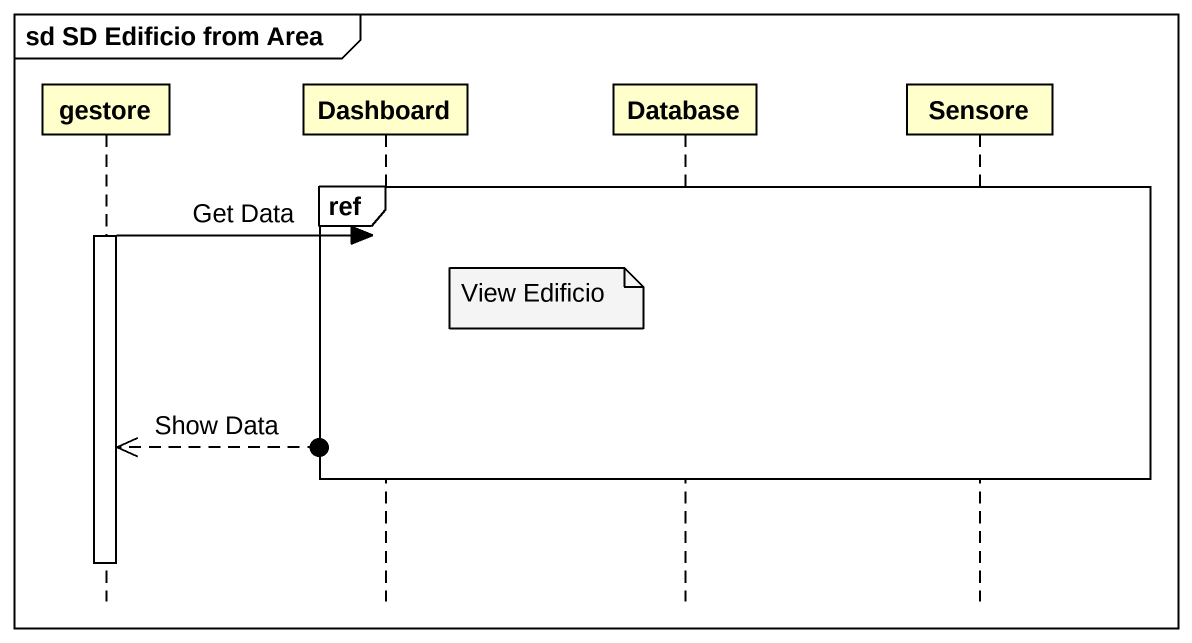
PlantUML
@startuml
mainframe sd SD Edificio from Area
hide footbox
participant gestore
participant Dashboard
participant "Database" as Database_
participant Sensore

ref over Dashboard, Database_, Sensore :  
activate gestore
gestore -> Dashboard : Get Data
activate Dashboard
note left of Database_ : View Edificio
deactivate Dashboard
gestore <<--o] : Show Data
deactivate gestore
@enduml
